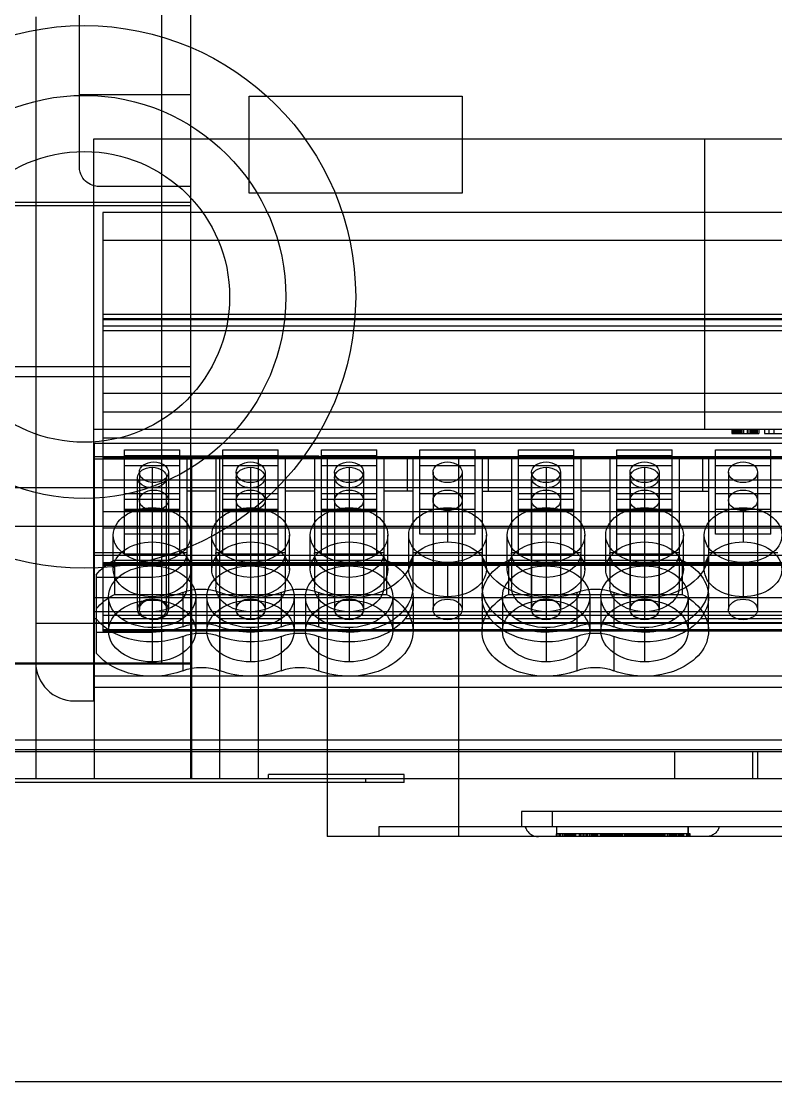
# Model space of a CAD drawing. Extents: x 0 to 290, y 0 to 323.
# Drawn here: x 156.8 to 195.7, y 0 to 54.7 of the extents above; entities that cross this region are included whole.
import ezdxf

# ---------------------------------------------------------------- set-up
doc = ezdxf.new("R2010")
doc.units = 0
doc.layers.add('-15N-THT. THIẾT BỊ ĐÓNG MỞ', color=40, linetype='CONTINUOUS')

# ---------------------------------------------------------------- blocks, each defined once
blk = doc.blocks.new('06 - N - SC VSD CHIẾU TRÊN ATV630D55~D90N4')
at = {"layer": '-15N-THT. THIẾT BỊ ĐÓNG MỞ'}
for p, q in [((20.5, 21.55), (20.5, 87.65)), ((19, 21.55), (19, 81.15)), ((14.75, 47.2), (14.75, 80.2)), ((12.5, 54.95), (12.5, 15.65)), ((12.5, 53.65), (12.5, 53.65)), ((14.75, 50.938), (20.5, 50.938)), ((23.5, 50.85), (34.5, 50.85)), ((23.5, 45.85), (23.5, 50.85)), ((23.5, 50.85), (23.5, 50.85)), ((34.5, 50.85), (34.5, 45.85)), ((34.5, 50.85), (34.5, 50.85)), ((15.5, 19.65), (15.5, 48.65)), ((15.5, 48.65), (15.5, 48.65)), ((15.5, 48.65), (96.5, 48.65)), ((47, 33.65), (47, 48.65)), ((47, 48.65), (47, 48.65)), ((14.759, 47.066), (14.75, 47.2)), ((14.75, 47.2), (14.75, 47.2)), ((14.784, 46.941), (14.759, 47.066)), ((14.822, 46.826), (14.784, 46.941)), ((14.872, 46.722), (14.822, 46.826)), ((14.931, 46.627), (14.872, 46.722)), ((14.997, 46.542), (14.931, 46.627)), ((15.07, 46.467), (14.997, 46.542)), ((15.148, 46.401), (15.07, 46.467)), ((15.231, 46.345), (15.148, 46.401)), ((15.317, 46.298), (15.231, 46.345)), ((15.406, 46.261), (15.317, 46.298)), ((15.498, 46.232), (15.406, 46.261)), ((15.591, 46.213), (15.498, 46.232)), ((15.671, 46.203), (15.591, 46.213)), ((15.75, 46.2), (15.671, 46.203)), ((20.5, 46.2), (15.75, 46.2)), ((15.75, 46.2), (15.75, 46.2)), ((20.5, 46.2), (20.5, 46.2)), ((34.5, 45.85), (23.5, 45.85)), ((23.5, 45.85), (23.5, 45.85)), ((34.5, 45.85), (34.5, 45.85)), ((20.5, 45.377), (-114.115, 45.377)), ((20.5, 45.2), (-114.115, 45.2)), ((95.24, 44.855), (15.96, 44.855)), ((15.96, 44.855), (15.96, 23.254)), ((15.96, 43.425), (95.24, 43.425)), ((22.5, 40.5), (22.5, 40.5)), ((25.4, 40.5), (25.4, 40.5)), ((29, 40.5), (29, 40.5)), ((95.24, 39.594), (15.96, 39.594)), ((95.24, 39.36), (15.96, 39.36)), ((15.96, 39.333), (95.24, 39.333)), ((95.24, 38.986), (15.96, 38.986)), ((95.24, 38.745), (15.96, 38.745)), ((-114.115, 36.9), (20.5, 36.9)), ((20.5, 36.9), (20.5, 36.9)), ((-114.115, 36.4), (20.5, 36.4)), ((20.5, 36.4), (20.5, 36.4)), ((95.24, 35.51), (15.96, 35.51)), ((95.24, 34.544), (15.96, 34.544)), ((101.385, 33.65), (15.5, 33.65)), ((15.5, 33.65), (15.5, 33.65)), ((47, 33.65), (47, 33.65)), ((48.406, 33.65), (48.406, 33.45)), ((48.406, 33.45), (48.55, 33.45)), ((48.432, 33.65), (48.432, 33.45)), ((48.512, 33.65), (48.512, 33.45)), ((48.512, 33.45), (48.512, 33.45)), ((48.512, 33.65), (48.512, 33.65)), ((48.55, 33.65), (48.55, 33.45)), ((48.55, 33.45), (49.787, 33.45)), ((48.625, 33.65), (48.625, 33.45)), ((48.662, 33.65), (48.662, 33.45)), ((48.7, 33.65), (48.7, 33.45)), ((48.737, 33.65), (48.737, 33.65)), ((48.737, 33.65), (48.737, 33.45)), ((48.737, 33.45), (48.737, 33.45)), ((48.775, 33.65), (48.775, 33.45)), ((48.85, 33.65), (48.85, 33.45)), ((48.888, 33.65), (48.888, 33.45)), ((48.925, 33.65), (48.925, 33.45)), ((49, 33.65), (49, 33.45)), ((49.188, 33.65), (49.188, 33.45)), ((49.225, 33.65), (49.225, 33.45)), ((49.337, 33.65), (49.337, 33.45)), ((49.375, 33.65), (49.375, 33.45)), ((49.413, 33.65), (49.413, 33.45)), ((49.45, 33.65), (49.45, 33.45)), ((49.488, 33.65), (49.488, 33.45)), ((49.525, 33.65), (49.525, 33.45)), ((49.562, 33.65), (49.562, 33.45)), ((49.562, 33.45), (49.562, 33.45)), ((49.562, 33.65), (49.562, 33.65)), ((49.637, 33.65), (49.637, 33.45)), ((49.675, 33.65), (49.675, 33.45)), ((49.713, 33.65), (49.713, 33.45)), ((49.787, 33.65), (49.787, 33.65)), ((49.787, 33.65), (49.787, 33.45)), ((49.787, 33.45), (49.787, 33.45)), ((50.087, 33.65), (50.087, 33.45)), ((50.087, 33.45), (51.438, 33.45)), ((50.087, 33.45), (50.087, 33.45)), ((50.087, 33.65), (50.087, 33.65)), ((50.313, 33.65), (50.313, 33.65)), ((50.313, 33.65), (50.313, 33.45)), ((50.313, 33.45), (50.313, 33.45)), ((50.575, 33.65), (50.575, 33.45)), ((15.52, 32.935), (15.52, 19.65)), ((62.22, 32.935), (15.52, 32.935)), ((95.24, 33.209), (15.96, 33.209)), ((17.075, 27.219), (17.075, 32.608)), ((17.075, 32.608), (19.925, 32.608)), ((17.075, 32.311), (19.925, 32.311)), ((17.3, 32.3), (19.25, 32.3)), ((17.3, 32.15), (17.3, 32.3)), ((17.3, 32.15), (17.3, 32.3)), ((17.95, 32.15), (17.95, 32.3)), ((19.25, 32.3), (26.45, 32.3)), ((19.25, 32.15), (19.25, 32.3)), ((19.925, 27.219), (19.925, 32.608)), ((22.155, 27.219), (22.155, 32.608)), ((22.155, 32.608), (25.005, 32.608)), ((22.155, 32.311), (25.005, 32.311)), ((23.2, 32.15), (23.2, 32.3)), ((25.005, 27.219), (25.005, 32.608)), ((26.45, 32.15), (26.45, 32.3)), ((26.45, 32.3), (27.1, 32.3)), ((27.1, 32.15), (27.1, 32.3)), ((27.235, 27.219), (27.235, 32.608)), ((27.235, 32.608), (30.085, 32.608)), ((27.235, 32.311), (30.085, 32.311)), ((30.085, 27.219), (30.085, 32.608)), ((32.315, 28.259), (32.315, 32.608)), ((32.315, 32.608), (35.165, 32.608)), ((35.165, 28.259), (35.165, 32.608)), ((37.395, 27.219), (37.395, 32.608)), ((37.395, 32.608), (40.245, 32.608)), ((37.395, 32.311), (40.245, 32.311)), ((40.245, 27.219), (40.245, 32.608)), ((42.475, 27.219), (42.475, 32.608)), ((42.475, 32.608), (45.325, 32.608)), ((42.475, 32.311), (45.325, 32.311)), ((45.325, 27.219), (45.325, 32.608)), ((47.555, 28.259), (47.555, 32.608)), ((47.555, 32.608), (50.405, 32.608)), ((50.405, 28.259), (50.405, 32.608)), ((62.22, 32.24), (15.52, 32.24)), ((15.531, 32.15), (20.497, 32.15)), ((15.531, 15.65), (15.531, 32.15)), ((15.531, 32.15), (15.531, 32.15)), ((95.24, 32.174), (15.96, 32.174)), ((17.075, 31.794), (19.925, 31.794)), ((17.075, 31.794), (17.075, 31.794)), ((19.925, 31.794), (19.925, 31.794)), ((20.29, 32.24), (20.29, 25.522)), ((114.544, 32.15), (20.497, 32.15)), ((20.497, 15.65), (20.497, 32.15)), ((20.531, 32.15), (20.531, 15.65)), ((21.79, 32.24), (21.79, 25.522)), ((21.97, 32.15), (21.97, 15.65)), ((22.155, 31.794), (25.005, 31.794)), ((22.155, 31.794), (22.155, 31.794)), ((23.97, 32.15), (23.97, 15.65)), ((23.97, 32.15), (23.97, 32.15)), ((25.37, 32.24), (25.37, 25.522)), ((26.87, 32.24), (26.87, 25.522)), ((27.235, 31.794), (30.085, 31.794)), ((27.235, 31.794), (27.235, 31.794)), ((27.527, 32.15), (27.527, 32.15)), ((27.527, 32.15), (27.527, 12.65)), ((30.085, 31.794), (30.085, 31.794)), ((30.45, 32.24), (30.45, 25.522)), ((31.65, 32.24), (31.65, 30.472)), ((31.95, 32.24), (31.95, 25.522)), ((32.315, 31.794), (35.165, 31.794)), ((32.315, 31.794), (32.315, 31.794)), ((34.297, 32.15), (34.297, 12.65)), ((35.53, 32.24), (35.53, 25.522)), ((35.83, 32.24), (35.83, 30.472)), ((37.03, 32.24), (37.03, 25.522)), ((37.395, 31.794), (40.245, 31.794)), ((37.395, 31.794), (37.395, 31.794)), ((40.245, 31.794), (40.245, 31.794)), ((40.61, 32.24), (40.61, 25.522)), ((42.11, 32.24), (42.11, 25.522)), ((42.475, 31.794), (45.325, 31.794)), ((42.475, 31.794), (42.475, 31.794)), ((45.69, 32.24), (45.69, 25.522)), ((46.89, 32.24), (46.89, 30.472)), ((47.19, 32.24), (47.19, 25.522)), ((47.555, 31.794), (50.405, 31.794)), ((47.555, 31.794), (47.555, 31.794)), ((50.405, 31.794), (50.405, 31.794)), ((17.843, 31.451), (17.843, 24.373)), ((18.5, 31.71), (18.5, 21.669)), ((19.343, 31.451), (19.343, 24.373)), ((22.83, 31.451), (22.83, 24.373)), ((23.58, 31.71), (23.58, 23.861)), ((24.33, 31.451), (24.33, 24.373)), ((27.91, 31.451), (27.91, 24.373)), ((28.66, 31.71), (28.66, 23.861)), ((29.41, 31.451), (29.41, 24.373)), ((32.99, 31.451), (32.99, 24.373)), ((34.49, 31.451), (34.49, 24.373)), ((38.07, 31.451), (38.07, 24.373)), ((38.82, 31.71), (38.82, 23.861)), ((39.57, 31.451), (39.57, 24.373)), ((43.15, 31.451), (43.15, 24.373)), ((43.9, 31.71), (43.9, 23.861)), ((44.65, 31.451), (44.65, 24.373)), ((48.23, 31.451), (48.23, 24.373)), ((49.73, 31.451), (49.73, 24.373)), ((132.5, 30.65), (-129.5, 30.65)), ((95.24, 31.038), (15.96, 31.038)), ((17.75, 24.391), (17.75, 31.179)), ((19.25, 24.391), (19.25, 31.179)), ((38.07, 24.391), (38.07, 31.179)), ((43.15, 24.391), (43.15, 31.179)), ((44.65, 24.391), (44.65, 31.179)), ((19.925, 30.345), (17.075, 30.345)), ((21.79, 30.472), (20.29, 30.472)), ((25.005, 30.345), (22.155, 30.345)), ((26.87, 30.472), (25.37, 30.472)), ((30.085, 30.345), (27.235, 30.345)), ((31.95, 30.472), (30.45, 30.472)), ((35.165, 30.345), (32.315, 30.345)), ((35.53, 30.472), (37.03, 30.472)), ((40.245, 30.345), (37.395, 30.345)), ((42.11, 30.472), (40.61, 30.472)), ((45.325, 30.345), (42.475, 30.345)), ((45.69, 30.472), (47.19, 30.472)), ((50.405, 30.345), (47.555, 30.345)), ((19.925, 30.048), (17.075, 30.048)), ((25.005, 30.048), (22.155, 30.048)), ((30.085, 30.048), (27.235, 30.048)), ((33.74, 29.624), (33.74, 27.856)), ((40.245, 30.048), (37.395, 30.048)), ((45.325, 30.048), (42.475, 30.048)), ((48.98, 29.624), (48.98, 27.856)), ((95.24, 29.411), (15.96, 29.411)), ((19.925, 29.532), (17.075, 29.532)), ((17.075, 29.482), (19.925, 29.482)), ((25.005, 29.532), (22.155, 29.532)), ((22.155, 29.482), (25.005, 29.482)), ((30.085, 29.532), (27.235, 29.532)), ((27.235, 29.482), (30.085, 29.482)), ((35.165, 29.532), (32.315, 29.532)), ((40.245, 29.532), (37.395, 29.532)), ((37.395, 29.482), (40.245, 29.482)), ((45.325, 29.532), (42.475, 29.532)), ((42.475, 29.482), (45.325, 29.482)), ((50.405, 29.532), (47.555, 29.532)), ((132.5, 28.65), (-129.5, 28.65)), ((95.24, 28.563), (15.96, 28.563)), ((16.5, 26.442), (16.5, 28.209)), ((19.925, 28.259), (17.075, 28.259)), ((21.58, 26.442), (21.58, 28.209)), ((25.005, 28.259), (22.155, 28.259)), ((25.58, 26.442), (25.58, 28.209)), ((26.66, 26.442), (26.66, 28.209)), ((30.085, 28.259), (27.235, 28.259)), ((30.66, 26.442), (30.66, 28.209)), ((31.74, 26.442), (31.74, 28.209)), ((35.165, 28.259), (32.315, 28.259)), ((35.74, 26.442), (35.74, 28.209)), ((36.82, 26.442), (36.82, 28.209)), ((40.245, 28.259), (37.395, 28.259)), ((40.82, 26.442), (40.82, 28.209)), ((41.9, 26.442), (41.9, 28.209)), ((45.325, 28.259), (42.475, 28.259)), ((45.9, 26.442), (45.9, 28.209)), ((46.98, 26.442), (46.98, 28.209)), ((50.405, 28.259), (47.555, 28.259)), ((17.075, 27.29), (15.52, 27.29)), ((62.22, 27.149), (15.52, 27.149)), ((16.569, 26.919), (30.591, 26.919)), ((16.569, 26.919), (16.569, 25.152)), ((19.925, 27.219), (17.075, 27.219)), ((20.29, 27.29), (19.925, 27.29)), ((22.155, 27.29), (21.79, 27.29)), ((25.005, 27.219), (22.155, 27.219)), ((25.37, 27.29), (25.005, 27.29)), ((27.235, 27.29), (26.87, 27.29)), ((30.085, 27.219), (27.235, 27.219)), ((30.45, 27.29), (30.085, 27.29)), ((30.591, 26.919), (30.591, 25.152)), ((35.53, 27.29), (31.95, 27.29)), ((36.889, 26.919), (45.831, 26.919)), ((36.889, 26.919), (36.889, 25.152)), ((37.395, 27.29), (37.03, 27.29)), ((40.245, 27.219), (37.395, 27.219)), ((40.61, 27.29), (40.245, 27.29)), ((42.475, 27.29), (42.11, 27.29)), ((45.325, 27.219), (42.475, 27.219)), ((45.69, 27.29), (45.325, 27.29)), ((45.831, 26.919), (45.831, 25.152)), ((50.77, 27.29), (47.19, 27.29)), ((95.24, 26.774), (15.96, 26.774)), ((95.24, 26.703), (15.96, 26.703)), ((87.08, 26.645), (15.96, 26.645)), ((33.74, 26.795), (33.74, 25.027)), ((48.98, 26.795), (48.98, 25.027)), ((15.62, 26.167), (15.62, 22.12)), ((18.5, 26.024), (15.62, 26.024)), ((20.08, 25.249), (20.08, 23.482)), ((22, 25.249), (22, 23.482)), ((25.16, 25.249), (25.16, 23.482)), ((27.08, 25.249), (27.08, 23.482)), ((40.4, 25.249), (40.4, 23.482)), ((42.32, 25.249), (42.32, 23.482)), ((62.22, 24.964), (15.52, 24.964)), ((16.25, 25.027), (16.25, 23.26)), ((16.569, 25.152), (30.591, 25.152)), ((20.75, 25.027), (20.75, 23.26)), ((21.33, 25.027), (21.33, 23.26)), ((25.83, 25.027), (25.83, 23.26)), ((26.41, 25.027), (26.41, 23.26)), ((30.91, 25.027), (30.91, 23.26)), ((31.96, 25.027), (31.96, 23.26)), ((35.52, 25.027), (35.52, 23.26)), ((36.57, 25.027), (36.57, 23.26)), ((36.889, 25.152), (45.831, 25.152)), ((41.07, 25.027), (41.07, 23.26)), ((41.65, 25.027), (41.65, 23.26)), ((46.15, 25.027), (46.15, 23.26)), ((47.2, 23.26), (47.2, 25.027)), ((62.22, 24.255), (15.52, 24.255)), ((18.5, 24.257), (15.62, 24.257)), ((12.5, 23.65), (12.5, 23.65)), ((122.5, 23.65), (12.5, 23.65)), ((15.62, 23.888), (15.52, 23.888)), ((62.22, 23.669), (15.52, 23.669)), ((15.52, 23.65), (15.52, 23.65)), ((95.24, 24.064), (15.96, 24.064)), ((95.24, 23.684), (15.96, 23.684)), ((20.071, 23.888), (16.929, 23.888)), ((25.151, 23.888), (22.009, 23.888)), ((30.231, 23.888), (27.089, 23.888)), ((35.94, 23.888), (31.54, 23.888)), ((40.391, 23.888), (37.249, 23.888)), ((45.471, 23.888), (42.329, 23.888)), ((51.18, 23.888), (46.78, 23.888)), ((15.62, 23.196), (18.5, 23.196)), ((95.24, 23.312), (15.96, 23.312)), ((95.24, 23.306), (15.96, 23.306)), ((87.08, 23.254), (15.96, 23.254)), ((23.58, 23.436), (23.58, 21.669)), ((28.66, 23.436), (28.66, 21.669)), ((38.82, 23.436), (38.82, 21.669)), ((43.9, 23.436), (43.9, 21.669)), ((20.082, 22.979), (20.082, 21.212)), ((21.998, 22.979), (21.998, 21.212)), ((25.162, 22.979), (25.162, 21.212)), ((27.078, 22.979), (27.078, 21.212)), ((40.402, 22.979), (40.402, 21.212)), ((42.318, 22.979), (42.318, 21.212)), ((20.5, 21.55), (-131, 21.55)), ((20.5, 21.6), (-114.115, 21.6)), ((12.5, 21.65), (12.5, 21.65)), ((20.5, 21.55), (20.5, 21.55)), ((62.22, 20.926), (15.52, 20.926)), ((62.22, 20.34), (15.52, 20.34)), ((14.5, 19.65), (15.52, 19.65)), ((14.5, 19.65), (14.5, 19.65)), ((15.5, 19.65), (15.5, 19.65)), ((15.52, 19.65), (15.52, 19.65)), ((-129.5, 17.65), (132.5, 17.65)), ((-132.5, 17.15), (132.5, 17.15)), ((-105.552, 17.05), (105.552, 17.05)), ((45.448, 17.05), (45.448, 15.65)), ((49.466, 17.05), (49.466, 15.65)), ((49.75, 15.65), (49.75, 17.05)), ((-132.5, 15.65), (132.5, 15.65)), ((29.5, 15.45), (5.5, 15.45)), ((15.531, 15.65), (15.531, 15.65)), ((23.97, 15.65), (23.97, 15.65)), ((31.5, 15.85), (24.5, 15.85)), ((24.5, 15.65), (24.5, 15.85)), ((24.5, 15.85), (24.5, 15.85)), ((24.5, 15.65), (24.5, 15.65)), ((29.5, 15.65), (29.5, 15.45)), ((31.5, 15.45), (29.5, 15.45)), ((31.5, 15.45), (31.5, 15.85)), ((31.5, 15.85), (31.5, 15.85)), ((31.5, 15.65), (31.5, 15.65)), ((31.5, 15.45), (31.5, 15.45)), ((34.297, 15.65), (34.297, 12.65)), ((97.45, 13.95), (37.55, 13.95)), ((37.55, 13.95), (37.55, 13.15)), ((37.55, 13.95), (37.55, 13.95)), ((39.15, 13.15), (39.15, 13.95)), ((104.8, 13.15), (30.2, 13.15)), ((30.2, 13.15), (30.2, 12.65)), ((30.2, 13.15), (30.2, 13.15)), ((34.3, 13.15), (34.3, 12.65)), ((34.3, 13.15), (34.3, 12.65)), ((37.55, 13.15), (37.55, 13.15)), ((37.75, 13.15), (37.766, 13.103)), ((39.35, 13.15), (39.35, 13.103)), ((39.35, 13.15), (39.35, 13.103)), ((46.15, 13.15), (46.15, 13.103)), ((47.75, 13.15), (47.734, 13.103)), ((27.527, 12.65), (27.527, 12.65)), ((34.297, 12.65), (27.527, 12.65)), ((30.2, 12.65), (30.2, 12.65)), ((100.697, 12.65), (34.297, 12.65)), ((37.766, 13.103), (37.785, 13.057)), ((37.785, 13.057), (37.808, 13.012)), ((37.808, 13.012), (37.833, 12.97)), ((37.833, 12.97), (37.862, 12.929)), ((37.862, 12.929), (37.893, 12.89)), ((37.893, 12.89), (37.927, 12.854)), ((37.927, 12.854), (37.964, 12.82)), ((37.964, 12.82), (38.002, 12.789)), ((38.002, 12.789), (38.043, 12.76)), ((38.043, 12.76), (38.086, 12.735)), ((38.086, 12.735), (38.131, 12.713)), ((38.131, 12.713), (38.177, 12.694)), ((38.177, 12.694), (38.224, 12.678)), ((38.224, 12.678), (38.272, 12.666)), ((38.272, 12.666), (38.321, 12.657)), ((38.321, 12.657), (38.371, 12.652)), ((38.371, 12.652), (38.421, 12.65)), ((38.421, 12.65), (38.421, 12.65)), ((38.421, 12.65), (38.421, 12.65)), ((38.421, 12.65), (38.421, 12.65)), ((39.35, 13.103), (39.35, 13.057)), ((39.35, 13.103), (39.35, 13.057)), ((39.35, 13.057), (39.35, 13.012)), ((39.35, 13.057), (39.35, 13.012)), ((39.35, 13.012), (39.35, 12.97)), ((39.35, 13.012), (39.35, 12.97)), ((39.35, 12.97), (39.35, 12.929)), ((39.35, 12.97), (39.35, 12.929)), ((39.35, 12.929), (39.35, 12.89)), ((39.35, 12.929), (39.35, 12.89)), ((39.35, 12.89), (39.35, 12.854)), ((39.35, 12.89), (39.35, 12.854)), ((39.35, 12.854), (39.35, 12.82)), ((39.35, 12.854), (39.35, 12.82)), ((39.35, 12.82), (39.35, 12.789)), ((39.35, 12.82), (39.35, 12.789)), ((39.556, 12.8), (39.35, 12.8)), ((39.35, 12.8), (39.35, 12.65)), ((39.35, 12.8), (39.35, 12.8)), ((39.35, 12.65), (39.35, 12.8)), ((39.35, 12.789), (39.35, 12.76)), ((39.35, 12.789), (39.35, 12.76)), ((39.35, 12.76), (39.35, 12.735)), ((39.35, 12.76), (39.35, 12.735)), ((39.35, 12.735), (39.35, 12.713)), ((39.35, 12.735), (39.35, 12.713)), ((39.35, 12.713), (39.35, 12.694)), ((39.35, 12.713), (39.35, 12.694)), ((39.35, 12.694), (39.35, 12.678)), ((39.35, 12.694), (39.351, 12.678)), ((39.35, 12.678), (39.35, 12.666)), ((39.35, 12.666), (39.35, 12.657)), ((39.35, 12.657), (39.35, 12.652)), ((39.35, 12.652), (39.35, 12.65)), ((39.35, 12.65), (39.35, 12.65)), ((39.351, 12.678), (39.351, 12.666)), ((39.351, 12.666), (39.351, 12.657)), ((39.351, 12.657), (39.351, 12.652)), ((39.351, 12.652), (39.351, 12.65)), ((39.381, 12.8), (39.381, 12.65)), ((39.385, 12.65), (39.385, 12.8)), ((39.47, 12.8), (39.47, 12.65)), ((39.496, 12.65), (39.496, 12.8)), ((39.589, 12.8), (39.556, 12.8)), ((39.556, 12.65), (39.556, 12.8)), ((39.575, 12.65), (39.575, 12.8)), ((39.589, 12.8), (39.589, 12.8)), ((39.589, 12.65), (39.589, 12.8)), ((46.141, 12.8), (39.589, 12.8)), ((39.589, 12.65), (39.589, 12.65)), ((39.673, 12.8), (39.673, 12.65)), ((39.75, 12.8), (39.75, 12.65)), ((39.75, 12.8), (39.75, 12.8)), ((39.75, 12.65), (39.75, 12.65)), ((39.75, 12.65), (39.75, 12.65)), ((39.778, 12.8), (39.778, 12.65)), ((39.779, 12.65), (39.779, 12.8)), ((39.803, 12.8), (39.803, 12.65)), ((39.81, 12.65), (39.81, 12.8)), ((39.814, 12.65), (39.814, 12.8)), ((39.86, 12.8), (39.86, 12.65)), ((39.87, 12.65), (39.87, 12.8)), ((39.885, 12.65), (39.885, 12.8)), ((39.948, 12.8), (39.948, 12.65)), ((39.95, 12.65), (39.95, 12.8)), ((39.95, 12.8), (39.95, 12.8)), ((39.95, 12.65), (39.95, 12.65)), ((39.953, 12.65), (39.953, 12.8)), ((39.974, 12.65), (39.974, 12.8)), ((39.982, 12.65), (39.982, 12.8)), ((39.984, 12.65), (39.984, 12.8)), ((40.011, 12.65), (40.011, 12.8)), ((40.023, 12.8), (40.023, 12.65)), ((40.031, 12.65), (40.031, 12.8)), ((40.037, 12.8), (40.037, 12.65)), ((40.043, 12.8), (40.043, 12.65)), ((40.049, 12.65), (40.049, 12.8)), ((40.068, 12.65), (40.068, 12.8)), ((40.069, 12.8), (40.069, 12.65)), ((40.069, 12.65), (40.069, 12.8)), ((40.069, 12.65), (40.069, 12.8)), ((40.096, 12.65), (40.096, 12.8)), ((40.102, 12.8), (40.102, 12.65)), ((40.126, 12.8), (40.126, 12.65)), ((40.132, 12.8), (40.132, 12.65)), ((40.149, 12.8), (40.149, 12.65)), ((40.15, 12.8), (40.15, 12.8)), ((40.15, 12.8), (40.15, 12.65)), ((40.15, 12.65), (40.15, 12.65)), ((40.155, 12.65), (40.155, 12.8)), ((40.189, 12.65), (40.189, 12.8)), ((40.189, 12.8), (40.189, 12.8)), ((40.189, 12.65), (40.189, 12.65)), ((40.208, 12.8), (40.208, 12.8)), ((40.208, 12.65), (40.208, 12.8)), ((40.208, 12.65), (40.208, 12.65)), ((40.217, 12.8), (40.217, 12.65)), ((40.224, 12.8), (40.224, 12.65)), ((40.235, 12.8), (40.235, 12.65)), ((40.236, 12.65), (40.236, 12.8)), ((40.276, 12.8), (40.276, 12.65)), ((40.288, 12.8), (40.288, 12.65)), ((40.306, 12.8), (40.306, 12.65)), ((40.311, 12.8), (40.311, 12.65)), ((40.317, 12.8), (40.317, 12.65)), ((40.332, 12.8), (40.332, 12.65)), ((40.537, 12.65), (40.537, 12.8)), ((40.537, 12.8), (40.537, 12.8)), ((40.537, 12.65), (40.537, 12.65)), ((40.55, 12.8), (40.55, 12.65)), ((40.552, 12.65), (40.552, 12.8)), ((40.571, 12.65), (40.571, 12.8)), ((40.6, 12.65), (40.6, 12.8)), ((40.674, 12.65), (40.674, 12.8)), ((40.684, 12.65), (40.684, 12.8)), ((40.762, 12.65), (40.762, 12.8)), ((40.763, 12.65), (40.763, 12.8)), ((40.776, 12.8), (40.776, 12.8)), ((40.776, 12.65), (40.776, 12.8)), ((40.776, 12.65), (40.776, 12.65)), ((40.793, 12.65), (40.793, 12.8)), ((40.896, 12.8), (40.896, 12.65)), ((40.896, 12.65), (40.896, 12.8)), ((40.933, 12.8), (40.933, 12.65)), ((40.934, 12.8), (40.934, 12.65)), ((41.043, 12.8), (41.043, 12.65)), ((41.048, 12.8), (41.048, 12.65)), ((41.138, 12.8), (41.138, 12.65)), ((41.138, 12.65), (41.138, 12.8)), ((41.158, 12.65), (41.158, 12.8)), ((41.163, 12.8), (41.163, 12.65)), ((41.163, 12.8), (41.163, 12.65)), ((41.227, 12.8), (41.227, 12.65)), ((41.228, 12.8), (41.228, 12.65)), ((41.232, 12.8), (41.232, 12.65)), ((41.235, 12.8), (41.235, 12.65)), ((41.24, 12.65), (41.24, 12.8)), ((41.272, 12.65), (41.272, 12.8)), ((41.276, 12.65), (41.276, 12.8)), ((41.314, 12.65), (41.314, 12.8)), ((41.315, 12.65), (41.315, 12.8)), ((41.316, 12.65), (41.316, 12.8)), ((41.333, 12.65), (41.333, 12.8)), ((41.337, 12.8), (41.337, 12.65)), ((41.341, 12.8), (41.341, 12.65)), ((41.353, 12.65), (41.353, 12.8)), ((41.354, 12.65), (41.354, 12.8)), ((41.367, 12.65), (41.367, 12.8)), ((41.381, 12.65), (41.381, 12.8)), ((41.399, 12.65), (41.399, 12.8)), ((41.402, 12.65), (41.402, 12.8)), ((41.418, 12.65), (41.418, 12.8)), ((41.427, 12.65), (41.427, 12.8)), ((41.438, 12.65), (41.438, 12.8)), ((41.447, 12.65), (41.447, 12.8)), ((41.456, 12.65), (41.456, 12.8)), ((41.47, 12.8), (41.47, 12.65)), ((41.473, 12.8), (41.473, 12.65)), ((41.474, 12.8), (41.474, 12.65)), ((41.493, 12.65), (41.493, 12.8)), ((41.626, 12.65), (41.626, 12.8)), ((41.626, 12.8), (41.626, 12.8)), ((41.626, 12.65), (41.626, 12.65)), ((41.641, 12.8), (41.641, 12.65)), ((41.647, 12.8), (41.647, 12.65)), ((41.657, 12.65), (41.657, 12.8)), ((41.666, 12.65), (41.666, 12.8)), ((41.721, 12.8), (41.721, 12.65)), ((41.736, 12.65), (41.736, 12.8)), ((41.763, 12.8), (41.763, 12.65)), ((41.767, 12.8), (41.767, 12.65)), ((41.775, 12.65), (41.775, 12.8)), ((41.779, 12.65), (41.779, 12.8)), ((41.784, 12.8), (41.784, 12.65)), ((41.809, 12.8), (41.809, 12.65)), ((41.809, 12.65), (41.809, 12.8)), ((41.809, 12.65), (41.809, 12.8)), ((41.815, 12.65), (41.815, 12.8)), ((41.822, 12.65), (41.822, 12.8)), ((41.836, 12.65), (41.836, 12.8)), ((41.846, 12.65), (41.846, 12.8)), ((41.846, 12.65), (41.846, 12.65)), ((41.849, 12.65), (41.849, 12.8)), ((41.874, 12.65), (41.874, 12.8)), ((41.903, 12.8), (41.903, 12.65)), ((41.917, 12.65), (41.917, 12.8)), ((41.924, 12.65), (41.924, 12.8)), ((41.946, 12.65), (41.946, 12.8)), ((41.984, 12.65), (41.984, 12.8)), ((41.984, 12.8), (41.984, 12.65)), ((41.991, 12.65), (41.991, 12.8)), ((42.014, 12.8), (42.014, 12.65)), ((42.024, 12.65), (42.024, 12.8)), ((42.035, 12.65), (42.035, 12.8)), ((42.051, 12.8), (42.051, 12.65)), ((42.051, 12.65), (42.051, 12.8)), ((42.052, 12.65), (42.052, 12.8)), ((42.053, 12.65), (42.053, 12.8)), ((42.079, 12.65), (42.079, 12.8)), ((42.106, 12.65), (42.106, 12.8)), ((42.124, 12.65), (42.124, 12.8)), ((42.126, 12.65), (42.126, 12.8)), ((42.178, 12.65), (42.178, 12.8)), ((42.191, 12.65), (42.191, 12.8)), ((42.195, 12.65), (42.195, 12.8)), ((42.209, 12.65), (42.209, 12.8)), ((42.218, 12.65), (42.218, 12.8)), ((42.225, 12.65), (42.225, 12.8)), ((42.246, 12.65), (42.246, 12.8)), ((42.25, 12.65), (42.25, 12.8)), ((42.275, 12.65), (42.275, 12.8)), ((42.282, 12.65), (42.282, 12.8)), ((42.283, 12.65), (42.283, 12.8)), ((42.284, 12.65), (42.284, 12.8)), ((42.325, 12.65), (42.325, 12.8)), ((42.354, 12.65), (42.354, 12.8)), ((42.355, 12.65), (42.355, 12.8)), ((42.355, 12.65), (42.355, 12.8)), ((42.366, 12.65), (42.366, 12.8)), ((42.369, 12.65), (42.369, 12.8)), ((42.384, 12.65), (42.384, 12.8)), ((42.399, 12.65), (42.399, 12.8)), ((42.426, 12.65), (42.426, 12.8)), ((42.444, 12.65), (42.444, 12.8)), ((42.451, 12.65), (42.451, 12.8)), ((42.469, 12.65), (42.469, 12.8)), ((42.49, 12.65), (42.49, 12.8)), ((42.516, 12.65), (42.516, 12.8)), ((42.539, 12.65), (42.539, 12.8)), ((42.541, 12.65), (42.541, 12.8)), ((42.544, 12.65), (42.544, 12.8)), ((42.544, 12.8), (42.544, 12.8)), ((42.544, 12.65), (42.544, 12.65)), ((42.551, 12.65), (42.551, 12.8)), ((42.575, 12.65), (42.575, 12.8)), ((42.587, 12.65), (42.587, 12.8)), ((42.599, 12.65), (42.599, 12.8)), ((42.608, 12.65), (42.608, 12.8)), ((42.615, 12.65), (42.615, 12.8)), ((42.641, 12.65), (42.641, 12.8)), ((42.653, 12.65), (42.653, 12.8)), ((42.665, 12.65), (42.665, 12.8)), ((42.672, 12.65), (42.672, 12.8)), ((42.678, 12.65), (42.678, 12.8)), ((42.724, 12.65), (42.724, 12.8)), ((42.734, 12.65), (42.734, 12.8)), ((42.735, 12.65), (42.735, 12.8)), ((42.764, 12.8), (42.764, 12.8)), ((42.764, 12.65), (42.764, 12.8)), ((42.764, 12.65), (42.764, 12.65)), ((42.765, 12.65), (42.765, 12.8)), ((42.772, 12.65), (42.772, 12.8)), ((42.773, 12.65), (42.773, 12.8)), ((42.778, 12.65), (42.778, 12.8)), ((42.877, 12.65), (42.877, 12.8)), ((42.918, 12.65), (42.918, 12.8)), ((42.929, 12.65), (42.929, 12.8)), ((42.939, 12.65), (42.939, 12.8)), ((42.955, 12.8), (42.955, 12.65)), ((42.955, 12.65), (42.955, 12.8)), ((42.992, 12.8), (42.992, 12.65)), ((42.993, 12.8), (42.993, 12.65)), ((42.994, 12.65), (42.994, 12.8)), ((42.996, 12.65), (42.996, 12.8)), ((43.027, 12.65), (43.027, 12.8)), ((43.031, 12.65), (43.031, 12.8)), ((43.039, 12.65), (43.039, 12.8)), ((43.046, 12.65), (43.046, 12.8)), ((43.054, 12.65), (43.054, 12.8)), ((43.067, 12.65), (43.067, 12.8)), ((43.08, 12.65), (43.08, 12.8)), ((43.085, 12.65), (43.085, 12.8)), ((43.09, 12.65), (43.09, 12.8)), ((43.102, 12.8), (43.102, 12.65)), ((43.107, 12.8), (43.107, 12.65)), ((43.124, 12.65), (43.124, 12.8)), ((43.146, 12.65), (43.146, 12.8)), ((43.154, 12.65), (43.154, 12.8)), ((43.157, 12.65), (43.157, 12.8)), ((43.159, 12.65), (43.159, 12.8)), ((43.161, 12.65), (43.161, 12.8)), ((43.197, 12.8), (43.197, 12.65)), ((43.197, 12.65), (43.197, 12.8)), ((43.198, 12.65), (43.198, 12.8)), ((43.222, 12.8), (43.222, 12.65)), ((43.222, 12.8), (43.222, 12.65)), ((43.229, 12.65), (43.229, 12.8)), ((43.23, 12.65), (43.23, 12.8)), ((43.233, 12.65), (43.233, 12.8)), ((43.258, 12.65), (43.258, 12.8)), ((43.261, 12.65), (43.261, 12.8)), ((43.275, 12.65), (43.275, 12.8)), ((43.284, 12.65), (43.284, 12.8)), ((43.286, 12.8), (43.286, 12.65)), ((43.287, 12.8), (43.287, 12.65)), ((43.291, 12.8), (43.291, 12.65)), ((43.294, 12.8), (43.294, 12.65)), ((43.344, 12.65), (43.344, 12.8)), ((43.391, 12.8), (43.391, 12.65)), ((43.396, 12.8), (43.396, 12.65)), ((43.399, 12.8), (43.399, 12.65)), ((43.4, 12.8), (43.4, 12.65)), ((43.418, 12.65), (43.418, 12.8)), ((43.426, 12.8), (43.426, 12.65)), ((43.426, 12.65), (43.426, 12.8)), ((43.43, 12.65), (43.43, 12.8)), ((43.47, 12.65), (43.47, 12.8)), ((43.477, 12.65), (43.477, 12.8)), ((43.506, 12.8), (43.506, 12.65)), ((43.514, 12.65), (43.514, 12.8)), ((43.529, 12.8), (43.529, 12.65)), ((43.532, 12.8), (43.532, 12.65)), ((43.534, 12.8), (43.534, 12.65)), ((43.576, 12.65), (43.576, 12.8)), ((43.582, 12.8), (43.582, 12.65)), ((43.639, 12.65), (43.639, 12.8)), ((43.695, 12.65), (43.695, 12.8)), ((43.7, 12.8), (43.7, 12.65)), ((43.707, 12.8), (43.707, 12.65)), ((43.728, 12.65), (43.728, 12.8)), ((43.758, 12.65), (43.758, 12.8)), ((43.758, 12.65), (43.758, 12.8)), ((43.781, 12.8), (43.781, 12.65)), ((43.797, 12.8), (43.797, 12.65)), ((43.823, 12.8), (43.823, 12.65)), ((43.826, 12.8), (43.826, 12.65)), ((43.843, 12.8), (43.843, 12.65)), ((43.851, 12.8), (43.851, 12.65)), ((43.868, 12.8), (43.868, 12.65)), ((43.868, 12.65), (43.868, 12.8)), ((43.869, 12.65), (43.869, 12.8)), ((43.875, 12.65), (43.875, 12.8)), ((43.906, 12.65), (43.906, 12.8)), ((43.932, 12.65), (43.932, 12.8)), ((43.934, 12.8), (43.934, 12.65)), ((43.954, 12.65), (43.954, 12.8)), ((43.962, 12.8), (43.962, 12.65)), ((44.001, 12.65), (44.001, 12.8)), ((44.017, 12.8), (44.017, 12.65)), ((44.043, 12.8), (44.043, 12.65)), ((44.071, 12.8), (44.071, 12.65)), ((44.073, 12.8), (44.073, 12.65)), ((44.105, 12.8), (44.105, 12.65)), ((44.11, 12.65), (44.11, 12.8)), ((44.111, 12.8), (44.111, 12.65)), ((44.111, 12.65), (44.111, 12.8)), ((44.111, 12.65), (44.111, 12.8)), ((44.142, 12.65), (44.142, 12.8)), ((44.154, 12.65), (44.154, 12.8)), ((44.175, 12.65), (44.175, 12.8)), ((44.182, 12.65), (44.182, 12.8)), ((44.201, 12.65), (44.201, 12.8)), ((44.23, 12.65), (44.23, 12.8)), ((44.231, 12.65), (44.231, 12.8)), ((44.231, 12.65), (44.231, 12.8)), ((44.257, 12.8), (44.257, 12.65)), ((44.287, 12.8), (44.287, 12.65)), ((44.321, 12.65), (44.321, 12.8)), ((44.321, 12.8), (44.321, 12.65)), ((44.339, 12.65), (44.339, 12.8)), ((44.369, 12.8), (44.369, 12.65)), ((44.373, 12.65), (44.373, 12.8)), ((44.413, 12.65), (44.413, 12.8)), ((44.45, 12.65), (44.45, 12.8)), ((44.451, 12.8), (44.451, 12.65)), ((44.486, 12.8), (44.486, 12.65)), ((44.506, 12.65), (44.506, 12.8)), ((44.529, 12.65), (44.529, 12.8)), ((44.582, 12.65), (44.582, 12.8)), ((44.582, 12.8), (44.582, 12.8)), ((44.582, 12.65), (44.582, 12.65)), ((44.615, 12.65), (44.615, 12.8)), ((44.622, 12.65), (44.622, 12.8)), ((44.64, 12.65), (44.64, 12.8)), ((44.657, 12.65), (44.657, 12.8)), ((44.657, 12.8), (44.657, 12.8)), ((44.657, 12.65), (44.657, 12.65)), ((44.689, 12.65), (44.689, 12.8)), ((44.69, 12.65), (44.69, 12.8)), ((44.702, 12.65), (44.702, 12.8)), ((44.775, 12.65), (44.775, 12.8)), ((44.787, 12.65), (44.787, 12.8)), ((44.803, 12.65), (44.803, 12.8)), ((44.82, 12.65), (44.82, 12.8)), ((44.82, 12.65), (44.82, 12.65)), ((44.862, 12.65), (44.862, 12.8)), ((44.896, 12.65), (44.896, 12.8)), ((44.896, 12.8), (44.896, 12.8)), ((44.896, 12.65), (44.896, 12.65)), ((44.941, 12.65), (44.941, 12.8)), ((44.95, 12.8), (44.95, 12.65)), ((44.953, 12.65), (44.953, 12.8)), ((44.956, 12.65), (44.956, 12.8)), ((44.965, 12.65), (44.965, 12.8)), ((45.081, 12.65), (45.081, 12.8)), ((45.173, 12.65), (45.173, 12.8)), ((45.173, 12.65), (45.173, 12.8)), ((45.204, 12.65), (45.204, 12.8)), ((45.254, 12.65), (45.254, 12.8)), ((45.274, 12.65), (45.274, 12.8)), ((45.345, 12.65), (45.345, 12.8)), ((45.345, 12.8), (45.345, 12.8)), ((45.345, 12.65), (45.345, 12.65)), ((45.35, 12.8), (45.35, 12.8)), ((45.35, 12.65), (45.35, 12.8)), ((45.35, 12.65), (45.35, 12.65)), ((45.36, 12.65), (45.36, 12.8)), ((45.379, 12.65), (45.379, 12.8)), ((45.379, 12.65), (45.379, 12.8)), ((45.38, 12.65), (45.38, 12.8)), ((45.408, 12.65), (45.408, 12.8)), ((45.442, 12.65), (45.442, 12.8)), ((45.465, 12.65), (45.465, 12.8)), ((45.469, 12.65), (45.469, 12.8)), ((45.469, 12.65), (45.469, 12.8)), ((45.479, 12.65), (45.479, 12.8)), ((45.492, 12.65), (45.492, 12.8)), ((45.5, 12.65), (45.5, 12.8)), ((45.553, 12.65), (45.553, 12.8)), ((45.562, 12.65), (45.562, 12.8)), ((45.584, 12.8), (45.584, 12.8)), ((45.584, 12.65), (45.584, 12.8)), ((45.584, 12.65), (45.584, 12.65)), ((45.67, 12.65), (45.67, 12.8)), ((45.692, 12.65), (45.692, 12.8)), ((45.695, 12.65), (45.695, 12.8)), ((45.75, 12.65), (45.75, 12.8)), ((45.75, 12.8), (45.75, 12.8)), ((45.75, 12.65), (45.75, 12.65)), ((45.77, 12.65), (45.77, 12.8)), ((45.829, 12.65), (45.829, 12.8)), ((45.832, 12.65), (45.832, 12.8)), ((45.837, 12.65), (45.837, 12.8)), ((45.885, 12.65), (45.885, 12.8)), ((45.891, 12.65), (45.891, 12.8)), ((45.925, 12.65), (45.925, 12.8)), ((46.08, 12.65), (46.08, 12.8)), ((46.123, 12.65), (46.123, 12.8)), ((46.255, 12.8), (46.141, 12.8)), ((46.141, 12.65), (46.141, 12.8)), ((46.15, 12.694), (46.149, 12.678)), ((46.149, 12.678), (46.149, 12.666)), ((46.149, 12.666), (46.149, 12.657)), ((46.149, 12.657), (46.149, 12.652)), ((46.149, 12.652), (46.149, 12.65)), ((46.15, 13.103), (46.15, 13.057)), ((46.15, 13.057), (46.15, 13.012)), ((46.15, 13.012), (46.15, 12.97)), ((46.15, 12.97), (46.15, 12.929)), ((46.15, 12.929), (46.15, 12.89)), ((46.15, 12.89), (46.15, 12.854)), ((46.15, 12.854), (46.15, 12.82)), ((46.15, 12.82), (46.15, 12.789)), ((46.15, 12.789), (46.15, 12.76)), ((46.15, 12.76), (46.15, 12.735)), ((46.15, 12.735), (46.15, 12.713)), ((46.15, 12.713), (46.15, 12.694)), ((46.161, 12.65), (46.161, 12.8)), ((46.162, 12.65), (46.162, 12.8)), ((46.189, 12.65), (46.189, 12.8)), ((46.207, 12.65), (46.207, 12.8)), ((46.226, 12.65), (46.226, 12.8)), ((46.226, 12.65), (46.226, 12.8)), ((46.235, 12.65), (46.235, 12.8)), ((46.255, 12.65), (46.255, 12.8)), ((47.129, 12.652), (47.079, 12.65)), ((47.079, 12.65), (47.079, 12.65)), ((47.079, 12.65), (47.079, 12.65)), ((47.079, 12.65), (47.079, 12.65)), ((47.179, 12.657), (47.129, 12.652)), ((47.228, 12.666), (47.179, 12.657)), ((47.276, 12.678), (47.228, 12.666)), ((47.323, 12.694), (47.276, 12.678)), ((47.369, 12.713), (47.323, 12.694)), ((47.414, 12.735), (47.369, 12.713)), ((47.457, 12.76), (47.414, 12.735)), ((47.498, 12.789), (47.457, 12.76)), ((47.536, 12.82), (47.498, 12.789)), ((47.573, 12.854), (47.536, 12.82)), ((47.607, 12.89), (47.573, 12.854)), ((47.638, 12.929), (47.607, 12.89)), ((47.667, 12.97), (47.638, 12.929)), ((47.692, 13.012), (47.667, 12.97)), ((47.715, 13.057), (47.692, 13.012)), ((47.734, 13.103), (47.715, 13.057)), ((144.772, 0), (-144.772, 0))]:
    blk.add_line(p, q, dxfattribs=at)
for radius in [14, 10.4, 7.5]:
    blk.add_circle((15, 40.5), radius, dxfattribs=at)
blk.add_arc((14.5, 21.65), 2, 180, 270, dxfattribs=at)
at = {"layer": '-15N-THT. THIẾT BỊ ĐÓNG MỞ', "extrusion": (0, 0, -1)}
for centre, major_axis, ratio, start_param, end_param in [((18.593, 31.451), (0.75, 0), 0.707107, 3.141593, 6.283185), ((23.58, 31.451), (0.75, 0), 0.707107, -3.141592, -0.000001), ((28.66, 31.451), (0.75, 0), 0.707107, -3.141592, -0.000001), ((33.74, 31.451), (0.75, 0), 0.707107, -3.141592, -0.000001), ((38.82, 31.451), (0.75, 0), 0.707107, -3.141592, -0.000001), ((43.9, 31.451), (0.75, 0), 0.707107, -3.141592, -0.000001), ((48.98, 31.451), (0.75, 0), 0.707107, -3.141592, -0.000001), ((18.5, 31.179), (0.75, 0), 0.707107, 3.141593, 4.712389), ((18.593, 31.451), (0.75, 0), 0.707107, 0, 3.141593), ((18.5, 31.179), (0.75, 0), 0.707107, -1.570796, 0), ((23.58, 31.179), (0.75, 0), 0.707107, 3.141593, 4.712388), ((23.58, 31.451), (0.75, 0), 0.707107, 0.000001, 3.141592), ((23.58, 31.179), (0.75, 0), 0.707107, -1.570795, 0), ((28.66, 31.179), (0.75, 0), 0.707107, 3.141593, 4.712388), ((28.66, 31.451), (0.75, 0), 0.707107, 0.000001, 3.141592), ((28.66, 31.179), (0.75, 0), 0.707107, -1.570795, 0), ((33.74, 31.451), (0.75, 0), 0.707107, 0.000001, 3.141592), ((38.82, 31.179), (0.75, 0), 0.707107, 3.141593, 4.712389), ((38.82, 31.451), (0.75, 0), 0.707107, 0.000001, 3.141592), ((38.82, 31.179), (0.75, 0), 0.707107, -1.570796, 0), ((43.9, 31.179), (0.75, 0), 0.707107, 3.141593, 4.712388), ((43.9, 31.451), (0.75, 0), 0.707107, 0.000001, 3.141592), ((43.9, 31.179), (0.75, 0), 0.707107, -1.570795, 0), ((48.98, 31.451), (0.75, 0), 0.707107, 0.000001, 3.141592), ((18.5, 31.179), (0.75, 0), 0.707107, 1.570796, 3.141593), ((18.5, 31.179), (0.75, 0), 0.707107, 0, 1.570796), ((23.58, 31.179), (0.75, 0), 0.707107, 1.570797, 3.141593), ((23.58, 31.179), (0.75, 0), 0.707107, 0, 1.570795), ((28.66, 31.179), (0.75, 0), 0.707107, 1.570797, 3.141593), ((28.66, 31.179), (0.75, 0), 0.707107, 0, 1.570795), ((38.82, 31.179), (0.75, 0), 0.707107, 1.570796, 3.141593), ((38.82, 31.179), (0.75, 0), 0.707107, 0, 1.570796), ((43.9, 31.179), (0.75, 0), 0.707107, 1.570797, 3.141593), ((43.9, 31.179), (0.75, 0), 0.707107, 0, 1.570795), ((18.593, 30.001), (0.75, 0), 0.707107, 3.141593, 6.283185), ((23.58, 30.001), (0.75, 0), 0.707107, -3.141592, -0.000001), ((28.66, 30.001), (0.75, 0), 0.707107, -3.141592, -0.000001), ((33.74, 30.001), (0.75, 0), 0.707107, -3.141592, -0.000001), ((38.82, 30.001), (0.75, 0), 0.707107, -3.141592, -0.000001), ((43.9, 30.001), (0.75, 0), 0.707107, -3.141592, -0.000001), ((48.98, 30.001), (0.75, 0), 0.707107, -3.141592, -0.000001), ((18.5, 28.209), (2, 0), 0.707107, 3.141593, 4.712389), ((18.593, 30.001), (0.75, 0), 0.707107, 0, 3.141593), ((18.5, 28.209), (2, 0), 0.707107, -1.570796, 0), ((23.58, 28.209), (2, 0), 0.707107, 3.141593, 4.712389), ((23.58, 30.001), (0.75, 0), 0.707107, 0.000001, 3.141592), ((23.58, 28.209), (2, 0), 0.707107, -1.570796, 0), ((28.66, 28.209), (2, 0), 0.707107, 3.141593, 4.712389), ((28.66, 30.001), (0.75, 0), 0.707107, 0.000001, 3.141592), ((28.66, 28.209), (2, 0), 0.707107, -1.570796, 0), ((33.74, 28.209), (2, 0), 0.707107, 3.141593, 4.712388), ((33.74, 30.001), (0.75, 0), 0.707107, 0.000001, 3.141592), ((33.74, 28.209), (2, 0), 0.707107, -1.570796, 0), ((38.82, 28.209), (2, 0), 0.707107, 3.141593, 4.712388), ((38.82, 30.001), (0.75, 0), 0.707107, 0.000001, 3.141592), ((38.82, 28.209), (2, 0), 0.707107, -1.570796, 0), ((43.9, 28.209), (2, 0), 0.707107, 3.141593, 4.712388), ((43.9, 30.001), (0.75, 0), 0.707107, 0.000001, 3.141592), ((43.9, 28.209), (2, 0), 0.707107, -1.570796, 0), ((48.98, 28.209), (2, 0), 0.707107, 3.141593, 4.712388), ((48.98, 30.001), (0.75, 0), 0.707107, 0.000001, 3.141592), ((48.98, 28.209), (2, 0), 0.707107, -1.570796, 0), ((18.5, 28.209), (2, 0), 0.707107, 1.570796, 3.141593), ((18.5, 28.209), (2, 0), 0.707107, 0, 1.570796), ((23.58, 28.209), (2, 0), 0.707107, 1.570796, 3.141593), ((23.58, 28.209), (2, 0), 0.707107, 0, 1.570796), ((28.66, 28.209), (2, 0), 0.707107, 1.570796, 3.141593), ((28.66, 28.209), (2, 0), 0.707107, 0, 1.570796), ((33.74, 28.209), (2, 0), 0.707107, 1.570798, 3.141593), ((33.74, 28.209), (2, 0), 0.707107, 0, 1.570796), ((38.82, 28.209), (2, 0), 0.707107, 1.570798, 3.141593), ((38.82, 28.209), (2, 0), 0.707107, 0, 1.570796), ((43.9, 28.209), (2, 0), 0.707107, 1.570798, 3.141593), ((43.9, 28.209), (2, 0), 0.707107, 0, 1.570796), ((48.98, 28.209), (2, 0), 0.707107, 1.570798, 3.141593), ((48.98, 28.209), (2, 0), 0.707107, 0, 1.570796), ((18.5, 26.442), (2, 0), 0.707107, -3.141593, -1.570796), ((18.5, 26.442), (2, 0), 0.707107, -1.570796, 0), ((23.58, 26.442), (2, 0), 0.707107, 3.141593, 4.712389), ((23.58, 26.442), (2, 0), 0.707107, -1.570796, 0), ((28.66, 26.442), (2, 0), 0.707107, 3.141593, 4.712389), ((28.66, 26.442), (2, 0), 0.707107, -1.570796, 0), ((33.74, 26.442), (2, 0), 0.707107, 3.141593, 4.712388), ((33.74, 26.442), (2, 0), 0.707107, -1.570796, 0), ((38.82, 26.442), (2, 0), 0.707107, 3.141593, 4.712388), ((38.82, 26.442), (2, 0), 0.707107, -1.570796, 0), ((43.9, 26.442), (2, 0), 0.707107, 3.141593, 4.712388), ((43.9, 26.442), (2, 0), 0.707107, -1.570796, 0), ((48.98, 26.442), (2, 0), 0.707107, 3.141593, 4.712388), ((48.98, 26.442), (2, 0), 0.707107, -1.570796, 0), ((18.5, 25.027), (3.3, 0), 0.707107, -2.631557, -2.196012), ((18.5, 27.29), (-1.79, 0), 0.707107, 3.141593, 4.712389), ((23.58, 27.29), (-1.79, 0), 0.707107, 3.141593, 6.283185), ((28.66, 27.29), (-1.79, 0), 0.707107, 3.141593, 6.283185), ((28.66, 27.29), (-3.29, 0), 0.707107, 3.141593, 4.712389), ((28.66, 25.027), (3.3, 0), 0.707107, -0.945581, 0), ((38.82, 25.027), (3.3, 0), 0.707107, -3.141591, -2.196013), ((38.82, 27.29), (-3.29, 0), 0.707107, -1.570796, 0), ((38.82, 27.29), (-1.79, 0), 0.707107, 3.141593, 6.283185), ((43.9, 27.29), (-1.79, 0), 0.707107, 3.141593, 6.283185), ((43.9, 27.29), (-3.29, 0), 0.707107, 3.141593, 4.712389), ((43.9, 25.027), (3.3, 0), 0.707107, -0.945581, 0.000001), ((18.5, 25.027), (2.25, 0), 0.707107, -3.141592, 0), ((18.5, 26.442), (2, 0), 0.707107, 1.570796, 3.141593), ((18.5, 26.442), (2, 0), 0.707107, 0, 1.570796), ((23.58, 25.027), (2.25, 0), 0.707107, 3.141593, 4.712389), ((23.58, 26.442), (2, 0), 0.707107, 1.570796, 3.141593), ((23.58, 25.027), (2.25, 0), 0.707107, -1.570796, 0), ((23.58, 26.442), (2, 0), 0.707107, 0, 1.570796), ((28.66, 25.027), (2.25, 0), 0.707107, 3.141593, 4.712389), ((28.66, 26.442), (2, 0), 0.707107, 1.570796, 3.141593), ((28.66, 25.027), (2.25, 0), 0.707107, -1.570796, 0), ((28.66, 26.442), (2, 0), 0.707107, 0, 1.570796), ((33.74, 26.442), (2, 0), 0.707107, 1.570798, 3.141593), ((33.74, 26.442), (2, 0), 0.707107, 0, 1.570796), ((38.82, 25.027), (2.25, 0), 0.707107, 3.141593, 4.712389), ((38.82, 26.442), (2, 0), 0.707107, 1.570798, 3.141593), ((38.82, 25.027), (2.25, 0), 0.707107, -1.570796, 0), ((38.82, 26.442), (2, 0), 0.707107, 0, 1.570796), ((43.9, 25.027), (2.25, 0), 0.707107, 3.141593, 4.712389), ((43.9, 26.442), (2, 0), 0.707107, 1.570798, 3.141593), ((43.9, 25.027), (2.25, 0), 0.707107, -1.570796, 0), ((43.9, 26.442), (2, 0), 0.707107, 0, 1.570796), ((48.98, 26.442), (2, 0), 0.707107, 1.570798, 3.141593), ((48.98, 26.442), (2, 0), 0.707107, 0, 1.570796), ((18.5, 25.522), (1.79, 0), 0.707107, 0, 1.570796), ((18.5, 27.29), (-3.29, 0), 0.707107, -2.071623, -1.570796), ((21.04, 24.009), (-2, 0), 0.707107, 1.069969, 2.071623), ((23.58, 25.522), (1.79, 0), 0.707107, 0, 3.141593), ((23.58, 27.29), (-3.29, 0), 0.707107, -1.570796, -1.069969), ((23.58, 27.29), (-3.29, 0), 0.707107, -2.071623, -1.570796), ((26.12, 24.009), (-2, 0), 0.707107, 1.069969, 2.071623), ((28.66, 25.522), (1.79, 0), 0.707107, 0, 3.141593), ((28.66, 25.522), (3.29, 0), 0.707107, 0, 2.071623), ((28.66, 27.29), (-3.29, 0), 0.707107, -1.570796, -1.069969), ((38.82, 25.522), (3.29, 0), 0.707107, 1.069969, 3.141593), ((38.82, 25.522), (1.79, 0), 0.707107, 0, 3.141593), ((38.82, 27.29), (-3.29, 0), 0.707107, -2.071623, -1.570796), ((41.36, 24.009), (-2, 0), 0.707107, 1.069969, 2.071623), ((43.9, 25.522), (1.79, 0), 0.707107, 0, 3.141593), ((43.9, 25.522), (3.29, 0), 0.707107, 0, 2.071623), ((43.9, 27.29), (-3.29, 0), 0.707107, -1.570796, -1.069969), ((18.5, 23.26), (3.3, 0), 0.707107, -2.631557, -2.196012), ((18.5, 25.027), (2.25, 0), 0.707107, 2.343482, 3.141592), ((18.5, 23.26), (2.25, 0), 0.707107, -3.141592, 0), ((18.5, 24.391), (0.75, 0), 0.707107, 3.141593, 4.712389), ((18.593, 24.373), (0.75, 0), 0.707107, 3.141593, 6.283185), ((18.5, 24.391), (0.75, 0), 0.707107, -1.570796, 0), ((18.5, 25.027), (2.25, 0), 0.707107, 0.000001, 0.798111), ((23.58, 25.027), (2.25, 0), 0.707107, 2.343482, 3.141592), ((23.58, 23.26), (2.25, 0), 0.707107, 3.141593, 4.712389), ((23.58, 24.373), (0.75, 0), 0.707107, 3.141593, 6.283185), ((23.58, 24.391), (0.75, 0), 0.707107, 3.141593, 4.712389), ((23.58, 24.391), (0.75, 0), 0.707107, -1.570796, 0), ((23.58, 23.26), (2.25, 0), 0.707107, -1.570796, 0), ((23.58, 25.027), (2.25, 0), 0.707107, 0.000001, 0.798111), ((28.66, 25.027), (2.25, 0), 0.707107, 2.343482, 3.141592), ((28.66, 23.26), (2.25, 0), 0.707107, 3.141593, 4.712389), ((28.66, 24.373), (0.75, 0), 0.707107, 3.141593, 6.283185), ((28.66, 24.391), (0.75, 0), 0.707107, 3.141593, 4.712389), ((28.66, 24.391), (0.75, 0), 0.707107, -1.570796, 0), ((28.66, 23.26), (2.25, 0), 0.707107, -1.570796, 0), ((28.66, 25.027), (2.25, 0), 0.707107, 0.000001, 0.798111), ((28.66, 23.26), (3.3, 0), 0.707107, -0.945581, 0), ((28.66, 25.027), (3.3, 0), 0.707107, 0, 0.510035), ((33.74, 24.373), (0.75, 0), 0.707107, 3.141593, 6.283185), ((38.82, 23.26), (3.3, 0), 0.707107, -3.141591, -2.196013), ((38.82, 25.027), (3.3, 0), 0.707107, 2.631555, 3.14159), ((38.82, 25.027), (2.25, 0), 0.707107, 2.343482, 3.141592), ((38.82, 23.26), (2.25, 0), 0.707107, 3.141593, 4.712389), ((38.82, 24.373), (0.75, 0), 0.707107, 3.141593, 6.283185), ((38.82, 24.391), (0.75, 0), 0.707107, 3.141593, 4.712389), ((38.82, 24.391), (0.75, 0), 0.707107, -1.570796, 0), ((38.82, 23.26), (2.25, 0), 0.707107, -1.570796, 0), ((38.82, 25.027), (2.25, 0), 0.707107, 0.000001, 0.798111), ((43.9, 25.027), (2.25, 0), 0.707107, 2.343482, 3.141592), ((43.9, 23.26), (2.25, 0), 0.707107, 3.141593, 4.712389), ((43.9, 24.373), (0.75, 0), 0.707107, 3.141593, 6.283185), ((43.9, 24.391), (0.75, 0), 0.707107, 3.141593, 4.712389), ((43.9, 24.391), (0.75, 0), 0.707107, -1.570796, 0), ((43.9, 23.26), (2.25, 0), 0.707107, -1.570796, 0), ((43.9, 25.027), (2.25, 0), 0.707107, 0.000001, 0.798111), ((43.9, 23.26), (3.3, 0), 0.707107, -0.945581, -0.000036), ((43.9, 25.027), (3.3, 0), 0.707107, 0.000001, 0.510035), ((48.98, 24.373), (0.75, 0), 0.707107, 3.141593, 6.283185), ((18.5, 24.391), (0.75, 0), 0.707107, 1.570796, 3.141593), ((18.593, 24.373), (0.75, 0), 0.707107, 0, 3.141593), ((18.5, 24.391), (0.75, 0), 0.707107, 0, 1.570796), ((23.58, 24.391), (0.75, 0), 0.707107, 1.570796, 3.141593), ((23.58, 24.373), (0.75, 0), 0.707107, 0, 3.141593), ((23.58, 24.391), (0.75, 0), 0.707107, 0, 1.570796), ((28.66, 24.391), (0.75, 0), 0.707107, 1.570796, 3.141593), ((28.66, 24.373), (0.75, 0), 0.707107, 0, 3.141593), ((28.66, 24.391), (0.75, 0), 0.707107, 0, 1.570796), ((33.74, 24.373), (0.75, 0), 0.707107, 0, 3.141593), ((38.82, 24.391), (0.75, 0), 0.707107, 1.570796, 3.141593), ((38.82, 24.373), (0.75, 0), 0.707107, 0, 3.141593), ((38.82, 24.391), (0.75, 0), 0.707107, 0, 1.570796), ((43.9, 24.391), (0.75, 0), 0.707107, 1.570796, 3.141593), ((43.9, 24.373), (0.75, 0), 0.707107, 0, 3.141593), ((43.9, 24.391), (0.75, 0), 0.707107, 0, 1.570796), ((48.98, 24.373), (0.75, 0), 0.707107, 0, 3.141593), ((18.5, 25.027), (3.3, 0), 0.707107, 1.071002, 2.631557), ((18.5, 25.027), (2.25, 0), 0.707107, 1.570797, 2.343482), ((18.5, 25.027), (2.25, 0), 0.707107, 0.798111, 1.570796), ((21.04, 22.241), (2, 0), 0.707107, -2.071623, -1.069969), ((23.58, 25.027), (2.25, 0), 0.707107, 1.570797, 2.343482), ((23.58, 25.027), (2.25, 0), 0.707107, 0.798111, 1.570796), ((26.12, 22.241), (2, 0), 0.707107, -2.071623, -1.069969), ((28.66, 25.027), (3.3, 0), 0.707107, 0.510035, 2.070591), ((28.66, 25.027), (2.25, 0), 0.707107, 1.570797, 2.343482), ((28.66, 25.027), (2.25, 0), 0.707107, 0.798111, 1.570796), ((38.82, 25.027), (3.3, 0), 0.707107, 1.071004, 2.631555), ((38.82, 25.027), (2.25, 0), 0.707107, 1.570797, 2.343482), ((38.82, 25.027), (2.25, 0), 0.707107, 0.798111, 1.570796), ((41.36, 22.241), (2, 0), 0.707107, -2.071623, -1.069969), ((43.9, 25.027), (3.3, 0), 0.707107, 0.510035, 2.070591), ((43.9, 25.027), (2.25, 0), 0.707107, 1.570797, 2.343482), ((43.9, 25.027), (2.25, 0), 0.707107, 0.798111, 1.570796), ((18.5, 23.26), (2.25, 0), 0.707107, 1.570797, 3.141592), ((18.5, 25.522), (3.29, 0), 0.707107, 1.069969, 1.570796), ((18.5, 23.26), (2.25, 0), 0.707107, 0.000001, 1.570796), ((21.04, 21.738), (2, 0), 0.707107, -2.070591, -1.071002), ((23.58, 23.26), (2.25, 0), 0.707107, 1.570797, 3.141592), ((23.58, 25.522), (3.29, 0), 0.707107, 1.069969, 2.071623), ((23.58, 23.26), (2.25, 0), 0.707107, 0.000001, 1.570796), ((26.12, 21.738), (2, 0), 0.707107, -2.070591, -1.071002), ((28.66, 23.26), (2.25, 0), 0.707107, 1.570797, 3.141592), ((28.66, 23.26), (3.3, 0), 0.707107, 0, 2.070591), ((28.66, 23.26), (2.25, 0), 0.707107, 0.000001, 1.570796), ((38.82, 23.26), (3.3, 0), 0.707107, 1.071004, 3.14159), ((38.82, 23.26), (2.25, 0), 0.707107, 1.570797, 3.141592), ((38.82, 23.26), (2.25, 0), 0.707107, 0.000001, 1.570796), ((41.36, 21.738), (2, 0), 0.707107, -2.070591, -1.071002), ((43.9, 23.26), (2.25, 0), 0.707107, 1.570797, 3.141592), ((43.9, 23.26), (3.3, 0), 0.707107, -0.000036, 2.070591), ((43.9, 23.26), (2.25, 0), 0.707107, 0.000001, 1.570796), ((23.58, 25.027), (3.3, 0), 0.707107, 1.071002, 2.070591), ((18.5, 23.26), (3.3, 0), 0.707107, 1.071002, 2.631557), ((21.04, 19.97), (2, 0), 0.707107, -2.070591, -1.071002), ((26.12, 19.97), (2, 0), 0.707107, -2.070591, -1.071002), ((41.36, 19.97), (2, 0), 0.707107, -2.070591, -1.071002), ((23.58, 23.26), (3.3, 0), 0.707107, 1.071002, 2.070591), ((46.15, 13.35), (0, 0.7), 0.000005, 3.141593, 4.422637), ((46.15, 13.35), (0, 0.7), 0.000005, -3.141593, -1.860548)]:
    blk.add_ellipse(centre, major_axis=major_axis, ratio=ratio, start_param=start_param, end_param=end_param, dxfattribs=at)

msp = doc.modelspace()

# ---------------------------------------------------------------- block references
msp.add_blockref('06 - N - SC VSD CHIẾU TRÊN ATV630D55~D90N4', (145, 0))

doc.saveas('drawing.dxf')
